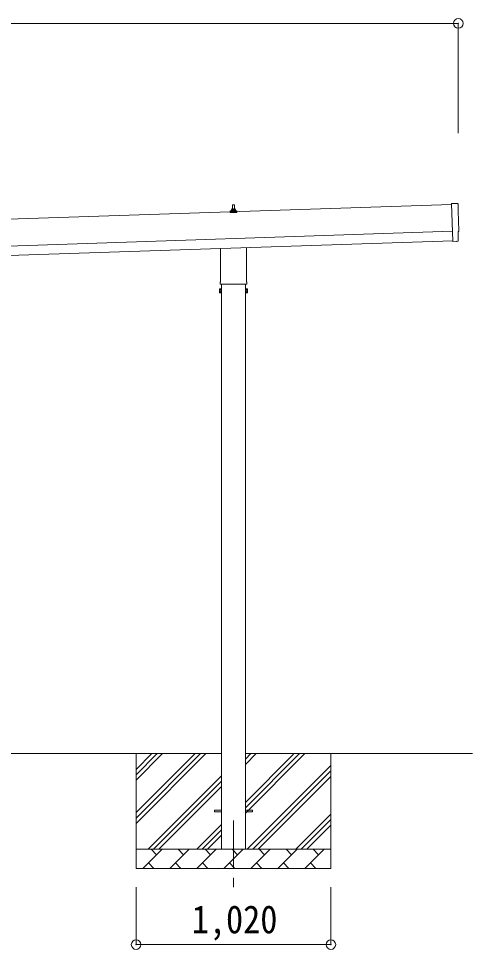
# Model space of a CAD drawing. Units: millimetres at full size, sheet at 1:50; details may follow other scales. Extents: x -14053 to 14053, y -9700 to 9700.
# Drawn here: x 6402 to 8778, y -6358 to -1488 of the extents above; entities that cross this region are included whole.
import ezdxf
from ezdxf.enums import TextEntityAlignment as Align

# ---------------------------------------------------------------- set-up
doc = ezdxf.new("R2010")
doc.units = ezdxf.units.MM
doc.header["$LTSCALE"] = 50
doc.header["$PDMODE"] = 32
doc.header["$PDSIZE"] = 50
doc.linetypes.add('CHAIN1', pattern=[8, 5, -1, 1, -1])
for name, color, linetype, lineweight in [('0-2_建具', 4, 'Continuous', 9), ('0-3_階段', 7, 'CHAIN1', 9), ('0-4_設備', 7, 'Continuous', 9), ('0-8_外構', 6, 'Continuous', 9)]:
    doc.layers.add(name, color=color, linetype=linetype, lineweight=lineweight)
doc.styles.add('ＭＳ ゴシック', font='')
doc.styles.get('ＭＳ ゴシック').set_extended_font_data('MS Gothic')

msp = doc.modelspace()

# ---------------------------------------------------------------- linework, layer by layer
at = {"layer": '0-2_建具'}
for p, q in [((8668.02, -2460.56), (3285.01, -2639.99)), ((7520.65, -2486.04), (7521.38, -2462.52)), ((7522.38, -2461.54), (7530.93, -2461.54)), ((7531.93, -2462.52), (7532.65, -2486.04)), ((7508.4, -2501.54), (7508.4, -2493.83)), ((7544.9, -2501.54), (7508.4, -2501.54)), ((7508.79, -2493.04), (7544.52, -2493.04)), ((7509.17, -2492.86), (7515.89, -2491.23)), ((7516.27, -2491.04), (7537.04, -2491.04)), ((7516.65, -2490.26), (7516.65, -2486.04)), ((7517.65, -2486.04), (7535.65, -2486.04)), ((7536.65, -2490.26), (7536.65, -2486.04)), ((7544.14, -2492.86), (7537.42, -2491.23)), ((7544.9, -2501.54), (7544.9, -2493.83)), ((3289.67, -2779.91), (8672.68, -2600.48)), ((3291.34, -2829.89), (8674.35, -2650.45)), ((8674.44, -2653.22), (8674.47, -2654.22)), ((8694.1, -2653.57), (8701, -2652.97)), ((7458.35, -2865.53), (7458.35, -2690.99)), ((7594.95, -2686.43), (7594.95, -2865.53)), ((7456.65, -2874.31), (7456.65, -2868.81)), ((7596.65, -2868.81), (7596.65, -2874.31)), ((7452.65, -2903.81), (7453.41, -2902.49)), ((7452.65, -2903.81), (7452.65, -2920.81)), ((7452.65, -2920.81), (7453.41, -2922.12)), ((7459.65, -2907.4), (7453.41, -2907.4)), ((7459.65, -2917.21), (7453.41, -2917.21)), ((7594.59, -2877.81), (7458.72, -2877.81)), ((7462.15, -2921.51), (7459.65, -2921.51)), ((7464.15, -2877.81), (7464.15, -5833.64)), ((7589.15, -5833.64), (7589.15, -2877.81)), ((7591.15, -2921.51), (7593.65, -2921.51)), ((7593.65, -2907.4), (7599.89, -2907.4)), ((7593.65, -2917.21), (7599.89, -2917.21)), ((7600.65, -2903.81), (7599.89, -2902.49)), ((7600.65, -2920.81), (7599.89, -2922.12)), ((7600.65, -2903.81), (7600.65, -2920.81)), ((7459.65, -2922.12), (7453.41, -2922.12)), ((7593.65, -2922.12), (7599.89, -2922.12)), ((7426.65, -5629.14), (7464.15, -5629.14)), ((7426.65, -5638.14), (7426.65, -5629.14)), ((7426.65, -5638.14), (7464.15, -5638.14)), ((7589.15, -5629.14), (7626.65, -5629.14)), ((7589.15, -5638.14), (7626.65, -5638.14)), ((7626.65, -5638.14), (7626.65, -5629.14))]:
    msp.add_line(p, q, dxfattribs=at)
for points in [[(8699.46, -2456.07), (8667.85, -2455.47), (8674.44, -2653.22)], [(8703.74, -2649.89), (8702.17, -2602.89), (8702.77, -2602.87)], [(8693.34, -2653.32), (8692.66, -2652.71), (8674.47, -2654.22)], [(7459.65, -2922.12), (7459.65, -2902.49), (7453.41, -2902.49)], [(7459.65, -2921.51), (7459.65, -2903.11), (7462.15, -2903.11)], [(7593.65, -2921.51), (7593.65, -2903.11), (7591.15, -2903.11)], [(7593.65, -2922.12), (7593.65, -2902.49), (7599.89, -2902.49)]]:
    msp.add_lwpolyline(points, dxfattribs=at)
for points in [[(7462.15, -2922.81), (7462.15, -2901.81), (7464.15, -2901.81), (7464.15, -2922.81)], [(7591.15, -2922.81), (7591.15, -2901.81), (7589.15, -2901.81), (7589.15, -2922.81)]]:
    msp.add_lwpolyline(points, close=True, dxfattribs=at)
for centre, radius, start, end in [((7520.74, -2486.68), 4.13, 90, 171.17633), ((7522.38, -2462.54), 1, 90, 178.60509), ((7529.99, -2486.04), 4.83, 133.60282, 180), ((7523.32, -2486.04), 4.83, 0, 46.39718), ((7530.93, -2462.54), 1, 1.39491, 90), ((7532.57, -2486.68), 4.13, 8.82367, 90), ((7509.4, -2493.83), 1, 103.62699, 180), ((7515.65, -2490.26), 1, 283.62699, 0), ((7517.65, -2487.04), 1, 90, 180), ((7535.65, -2487.04), 1, 0, 90), ((7537.65, -2490.26), 1, 180, 256.37301), ((7543.9, -2493.83), 1, 0, 76.37301), ((7460.65, -2868.81), 4, 125.09963, 180), ((7592.65, -2868.81), 4, 0, 54.90037), ((7457, -2904.94), 4.34, 145.61575, 214.38425), ((7468.89, -2912.31), 16.24, 162.41205, 197.58795), ((7457, -2919.67), 4.34, 145.61575, 214.38425), ((7460.65, -2874.31), 4, 180, 194.47751), ((7460.65, -2874.31), 4, 194.47751, 241.04498), ((7592.65, -2874.31), 4, 298.95502, 345.52249), ((7592.65, -2874.31), 4, 345.52249, 0), ((7584.41, -2912.31), 16.24, 342.41205, 17.58795), ((7596.31, -2904.94), 4.34, 325.61575, 34.38425), ((7596.31, -2919.67), 4.34, 325.61575, 34.38425)]:
    msp.add_arc(centre, radius, start, end, dxfattribs=at)
for centre, major_axis, ratio, start_param, end_param in [((8699.4, -2459.07), (3, 0.1), 0.99863, 6.2683889, 7.8016218), ((13464.96, -2370.69), (-4760.73, -158.69), 0.99863, 6.2683889, 6.2976778), ((8702.62, -2598.47), (4.4, 0.15), 0.99863, 4.712389, 6.2976778), ((8694.01, -2652.57), (0.75, -0.666), 0.9974, 4.712389, 5.5252311), ((8700.73, -2649.98), (2.25, -2), 0.9974, 5.5252311, 7.0411395)]:
    msp.add_ellipse(centre, major_axis=major_axis, ratio=ratio, start_param=start_param, end_param=end_param, dxfattribs=at)
at = {"layer": '0-3_階段'}
msp.add_line((7526.65, -5683.64), (7526.65, -6032.64), dxfattribs=at)
at = {"layer": '0-4_設備'}
for p, q in [((7464.15, -5333.64), (4489.15, -5333.64)), ((7016.65, -5333.64), (7016.65, -5933.64)), ((7016.65, -5698.69), (7381.7, -5333.64)), ((7016.65, -5642.12), (7325.14, -5333.64)), ((7016.65, -5670.41), (7353.42, -5333.64)), ((7016.65, -5472.42), (7155.43, -5333.64)), ((7016.65, -5415.85), (7098.86, -5333.64)), ((7016.65, -5444.13), (7127.15, -5333.64)), ((8777.53, -5333.64), (7589.15, -5333.64)), ((7589.15, -5390.75), (7646.26, -5333.64)), ((7589.15, -5362.46), (7617.98, -5333.64)), ((7589.15, -5617.02), (7872.54, -5333.64)), ((7589.15, -5645.31), (7900.82, -5333.64)), ((7589.15, -5588.74), (7841.65, -5336.24)), ((8036.65, -5333.64), (8036.65, -5933.64)), ((7598.81, -5833.64), (8036.65, -5395.8)), ((7079.69, -5833.64), (7464.15, -5449.18)), ((7627.09, -5833.64), (8036.65, -5424.08)), ((7655.38, -5833.64), (8036.65, -5452.37)), ((7107.98, -5833.64), (7464.15, -5477.46)), ((7136.26, -5833.64), (7464.15, -5505.75)), ((7853.37, -5833.64), (8036.65, -5650.36)), ((7881.65, -5833.64), (8036.65, -5678.64)), ((7334.25, -5833.64), (7464.15, -5703.74)), ((7362.54, -5833.64), (7464.15, -5732.02)), ((7909.94, -5833.64), (8036.65, -5706.92)), ((7390.82, -5833.64), (7464.15, -5760.31)), ((8036.65, -5833.64), (7016.65, -5833.64)), ((7052.39, -5933.64), (7152.39, -5833.64)), ((7123.84, -5862.19), (7095.28, -5833.64)), ((7193.81, -5933.64), (7293.81, -5833.64)), ((7265.26, -5862.19), (7236.7, -5833.64)), ((7335.23, -5933.64), (7435.23, -5833.64)), ((7406.68, -5862.19), (7378.12, -5833.64)), ((7476.65, -5933.64), (7576.65, -5833.64)), ((7548.1, -5862.19), (7519.55, -5833.64)), ((7618.07, -5933.64), (7718.07, -5833.64)), ((7689.52, -5862.19), (7660.97, -5833.64)), ((7759.5, -5933.64), (7859.5, -5833.64)), ((7830.94, -5862.19), (7802.39, -5833.64)), ((7900.92, -5933.64), (8000.92, -5833.64)), ((7972.36, -5862.19), (7943.81, -5833.64)), ((8036.65, -5933.64), (7016.65, -5933.64)), ((7080.94, -5905.09), (7109.5, -5933.64)), ((7222.36, -5905.09), (7250.92, -5933.64)), ((7363.79, -5905.09), (7392.34, -5933.64)), ((7505.21, -5905.09), (7533.76, -5933.64)), ((7646.63, -5905.09), (7675.18, -5933.64)), ((7788.05, -5905.09), (7816.6, -5933.64)), ((7929.47, -5905.09), (7958.02, -5933.64))]:
    msp.add_line(p, q, dxfattribs=at)
at = {"layer": '0-8_外構'}
for p, q in [((3254.01, -1512.96), (8703.68, -1512.96)), ((8703.68, -1512.96), (8703.68, -2087.58)), ((7016.65, -6332.64), (7016.65, -6032.64)), ((8036.65, -6332.64), (8036.65, -6032.64)), ((7016.65, -6332.64), (8036.65, -6332.64))]:
    msp.add_line(p, q, dxfattribs=at)
for p in [(8703.68, -1512.96), (7016.65, -6332.64), (8036.65, -6332.64)]:
    msp.add_point(p, dxfattribs=at)

# ---------------------------------------------------------------- texts
at = {"layer": '0-8_外構', "color": 7, "style": 'ＭＳ ゴシック', "width": 0.9}
msp.add_text('1,020', height=146.6, dxfattribs=at).set_placement((7307.9, -6317.64), align=Align.BOTTOM_LEFT)

doc.saveas('drawing.dxf')
